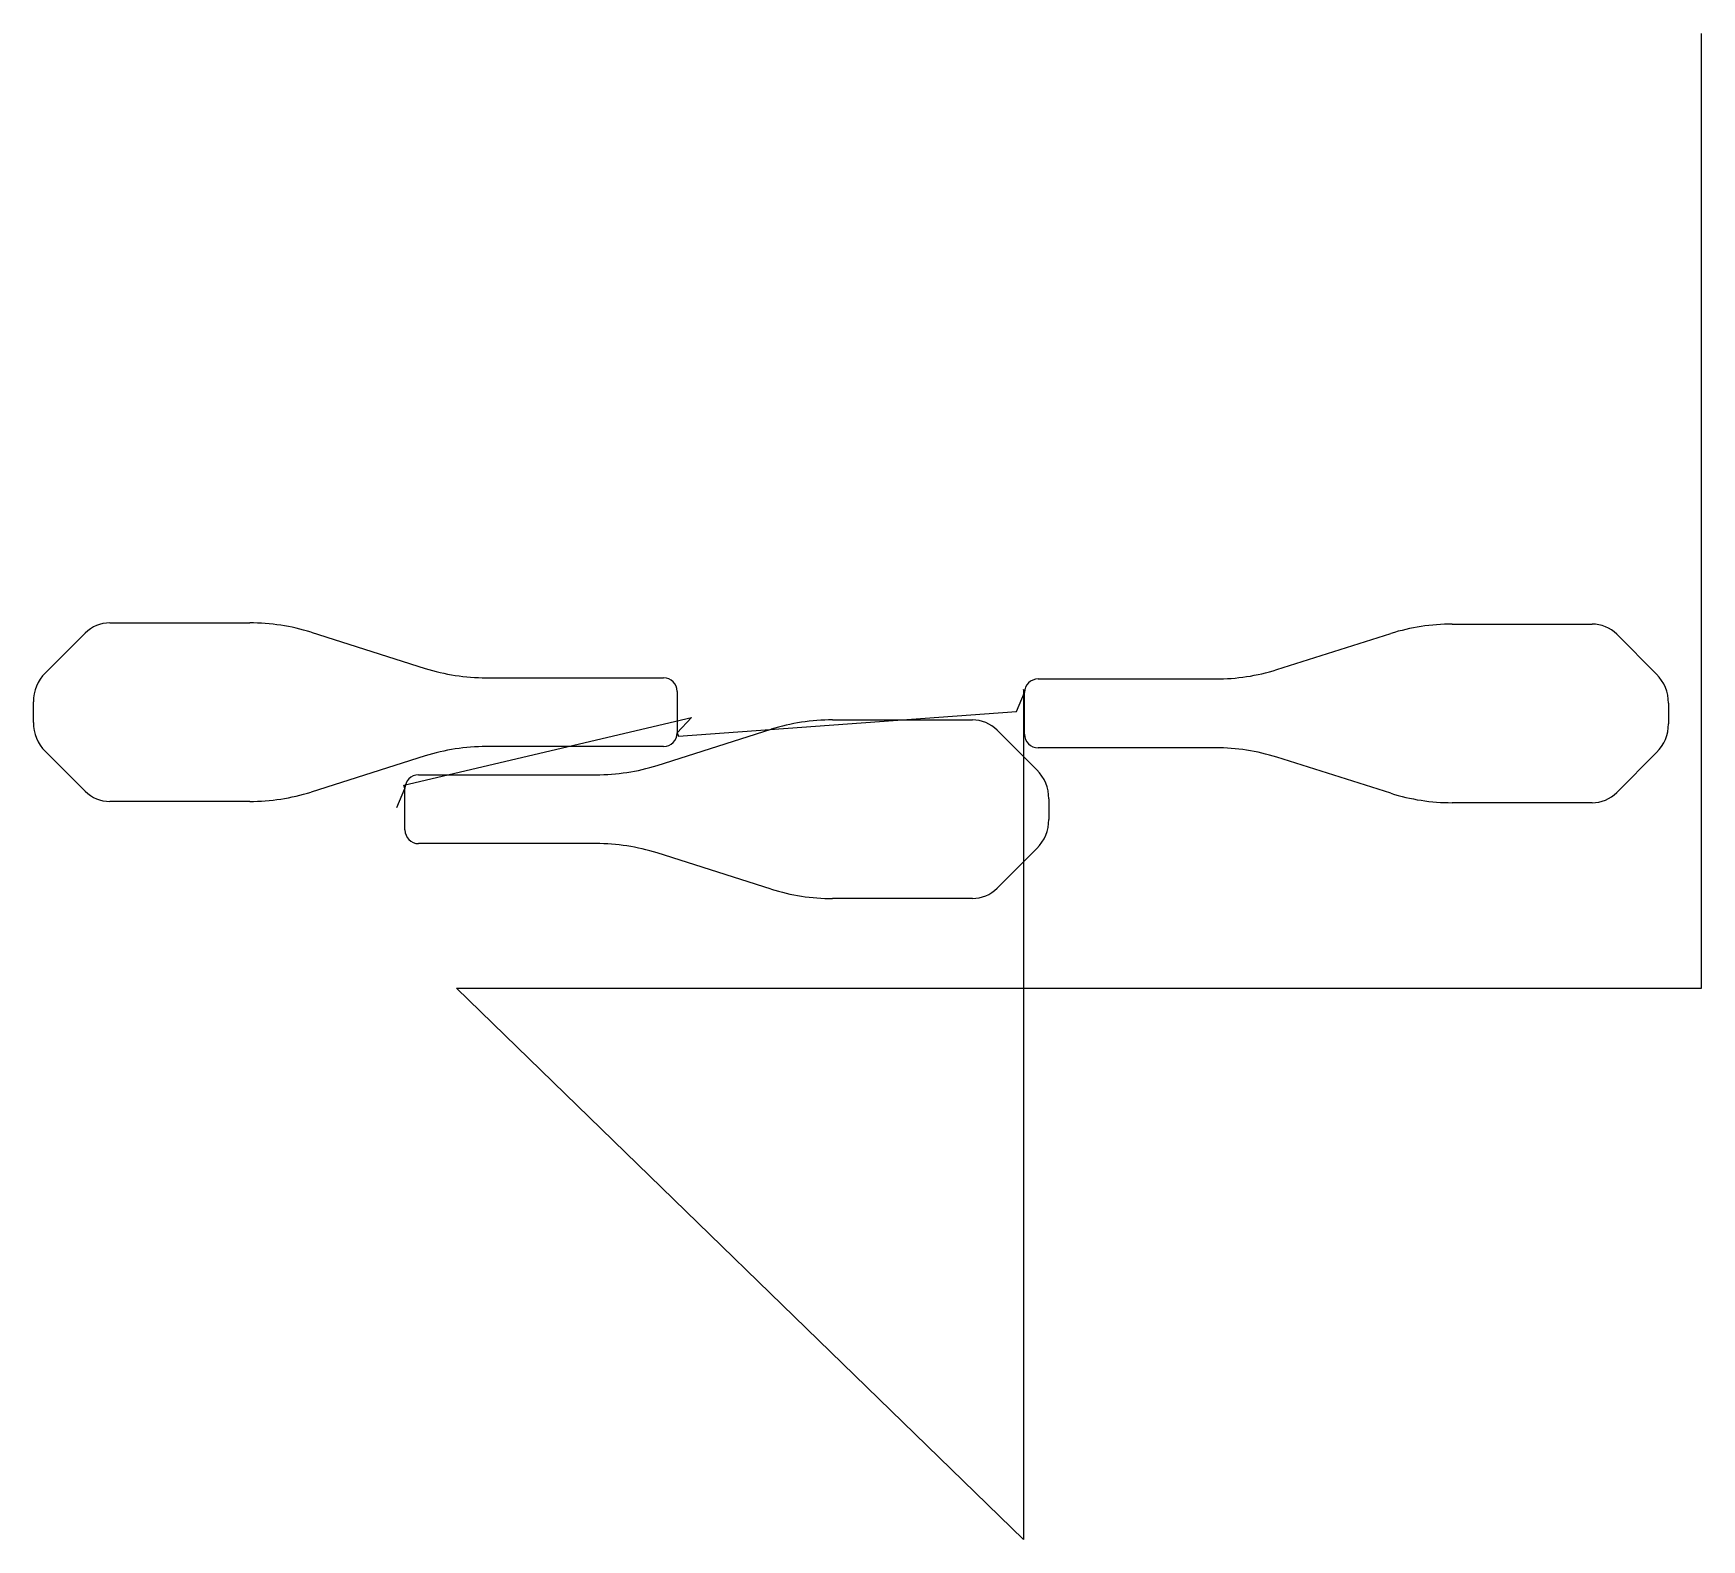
# Model space of a CAD drawing. Header units: metres. Extents: x 19 to 2467, y 0 to 2210.
import ezdxf

# ---------------------------------------------------------------- set-up
doc = ezdxf.new("R2010")
doc.units = ezdxf.units.M

msp = doc.modelspace()

# ---------------------------------------------------------------- linework, layer by layer
at = {"layer": 'TOOL_0'}
for p, q in [((2467.05, 2208.997), (2467.05, 2209.997)), ((2467.05, 808.999), (2467.05, 2208.997)), ((36.795, 1271.664), (95.27, 1330.139)), ((131.332, 1345.077), (336.667, 1345.077)), ((426.768, 1331.275), (593.923, 1278.31)), ((1843.726, 1276.477), (2010.883, 1329.442)), ((2100.984, 1343.244), (2306.319, 1343.244)), ((2342.381, 1328.306), (2400.856, 1269.831)), ((683.574, 1264.577), (944.021, 1264.577)), ((1493.63, 1262.744), (1754.075, 1262.744)), ((19.221, 1198.916), (19.221, 1229.238)), ((964.021, 1244.577), (964.021, 1183.577)), ((1461.927, 1214.969), (1473.63, 1242.744)), ((1473.631, 1242.742), (1471.816, 1247.555)), ((1471.816, 1247.555), (1471.816, -0.003)), ((1473.631, 1181.742), (1473.631, 1242.742)), ((2418.43, 1227.405), (2418.43, 1197.082)), ((562.618, 1107.007), (984.824, 1206.16)), ((984.824, 1206.16), (964.02, 1183.577)), ((965.802, 1178.855), (1461.927, 1214.969)), ((1191.786, 1202.696), (1397.121, 1202.696)), ((934.528, 1135.929), (1101.685, 1188.894)), ((964.021, 1183.577), (965.802, 1178.855)), ((1433.183, 1187.758), (1491.658, 1129.283)), ((95.269, 1098.015), (36.795, 1156.489)), ((944.02, 1163.577), (683.575, 1163.577)), ((1754.076, 1161.742), (1493.631, 1161.742)), ((2400.856, 1154.655), (2342.382, 1096.181)), ((593.923, 1149.844), (426.768, 1096.879)), ((2010.882, 1095.045), (1843.728, 1148.009)), ((552.728, 1074.421), (564.432, 1102.196)), ((564.433, 1102.194), (562.618, 1107.007)), ((564.433, 1041.194), (564.433, 1102.194)), ((584.432, 1122.196), (844.877, 1122.196)), ((336.665, 1083.077), (131.332, 1083.077)), ((1509.232, 1086.857), (1509.232, 1056.534)), ((2306.319, 1081.243), (2100.985, 1081.243)), ((844.878, 1021.194), (584.433, 1021.194)), ((1101.684, 954.497), (934.53, 1007.461)), ((1491.658, 1014.107), (1433.184, 955.633)), ((1397.121, 940.695), (1191.787, 940.695)), ((1471.816, -0.003), (640.321, 808.999)), ((640.321, 808.999), (2467.05, 808.999))]:
    msp.add_line(p, q, dxfattribs=at)
for centre, radius, start, end in [((131.356, 1294.02), 51.057, 90.026933, 134.973814), ((336.667, 1044.077), 301, 72.58209, 90), ((2100.984, 1042.244), 301, 90, 107.41791), ((2306.295, 1292.187), 51.057, 45.026186, 89.973067), ((683.575, 1564.077), 299.5, 252.582101, 269.999809), ((1754.075, 1562.244), 299.5, 270, 287.417717), ((79.279, 1229.214), 60.058, 135.022936, 179.977104), ((944.021, 1244.577), 20, 0, 90), ((1493.63, 1242.744), 20, 90, 180), ((2358.371, 1227.38), 60.059, 0.02385, 44.977064), ((1191.786, 901.696), 301, 90, 107.41791), ((1397.097, 1151.639), 51.057, 45.026186, 89.973067), ((79.28, 1198.94), 60.059, 180.022896, 224.977064), ((944.02, 1183.577), 20, 270, 0), ((1493.631, 1181.742), 20, 180, 270), ((2358.372, 1197.106), 60.058, 315.022261, 359.977104), ((683.575, 864.077), 299.5, 90, 107.417899), ((1754.076, 862.242), 299.5, 72.582101, 90), ((844.877, 1421.696), 299.5, 270, 287.417717), ((1449.173, 1086.832), 60.059, 0.02385, 44.977064), ((584.432, 1102.196), 20, 90, 180), ((131.356, 1134.134), 51.057, 225.025392, 269.973067), ((336.667, 1384.077), 301, 269.999619, 287.41791), ((2100.985, 1382.243), 301, 252.581727, 270), ((2306.296, 1132.3), 51.057, 270.02581, 314.973814), ((1449.174, 1056.558), 60.058, 315.022261, 359.977104), ((584.433, 1041.194), 20, 180, 270), ((844.878, 721.694), 299.5, 72.582101, 90), ((1397.098, 991.752), 51.057, 270.02581, 314.973814), ((1191.787, 1241.695), 301, 252.581727, 270)]:
    msp.add_arc(centre, radius, start, end, dxfattribs=at)

doc.saveas('drawing.dxf')
